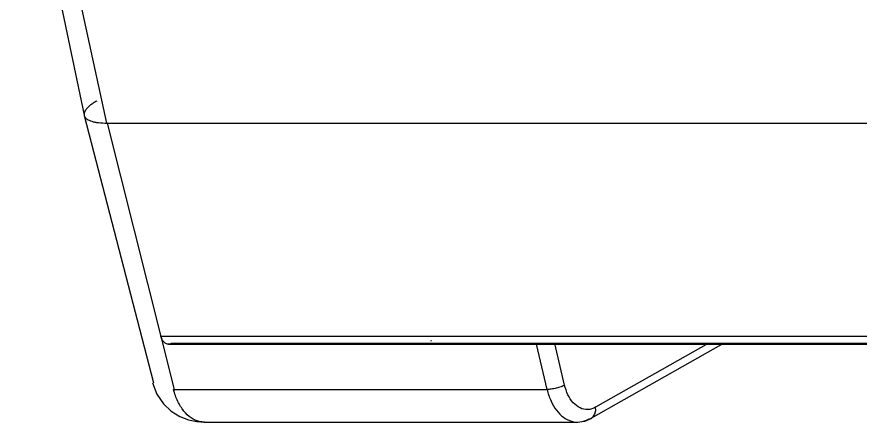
# Model space of a CAD drawing. Header units: millimetres. Extents: x 29 to 396, y -34 to 225.
# Drawn here: x 301.92 to 334.8, y 106.63 to 122.44 of the extents above; entities that cross this region are included whole.
import ezdxf

# ---------------------------------------------------------------- set-up
doc = ezdxf.new("R2010")
doc.units = ezdxf.units.MM
doc.layers.get('0').update_dxf_attribs({"lineweight": 0})

msp = doc.modelspace()

# ---------------------------------------------------------------- linework, layer by layer
at = {"color": 0, "linetype": 'Continuous', "lineweight": 25}
for p, q in [((301.918, 131.109), (304.542, 118.597)), ((305.431, 118.295), (302.701, 130.844)), ((304.546, 118.589), (307.241, 108.173)), ((305.431, 118.295), (351.471, 118.295)), ((305.439, 118.295), (308.055, 107.908)), ((307.531, 109.99), (350.054, 109.99)), ((307.83, 109.672), (350.008, 109.672)), ((350.09, 109.702), (307.94, 109.702)), ((322.591, 107.908), (322.182, 109.672)), ((323.276, 108.079), (322.899, 109.706)), ((324.309, 106.785), (329.46, 109.702)), ((328.871, 109.702), (324.478, 107.215)), ((308.029, 107.908), (322.591, 107.908)), ((309.227, 106.635), (323.769, 106.635))]:
    msp.add_line(p, q, dxfattribs=at)
for points in [[(307.209, 108.164), (307.381, 107.722), (307.633, 107.353), (307.939, 107.064), (308.272, 106.856), (308.61, 106.723), (308.936, 106.654), (309.237, 106.635)], [(323.768, 106.635), (324.064, 106.675), (324.342, 106.792)]]:
    msp.add_lwpolyline(points, dxfattribs=at)
for points, knots in [([(305.032, 119.153), (304.985, 119.126), (304.899, 119.074), (304.783, 118.992), (304.69, 118.912), (304.619, 118.835), (304.57, 118.76), (304.542, 118.687), (304.537, 118.617), (304.556, 118.552), (304.597, 118.493), (304.659, 118.442), (304.741, 118.398), (304.842, 118.361), (304.964, 118.332), (305.164, 118.301), (305.325, 118.294), (305.439, 118.295)], [0, 0, 0, 0, 0.16115, 0.302329, 0.42444, 0.528744, 0.61712, 0.692485, 0.759313, 0.823727, 0.892367, 0.970711, 1.062443, 1.169827, 1.29424, 1.43654, 1.77671, 1.77671, 1.77671, 1.77671]), ([(307.94, 109.702), (307.904, 109.682), (307.818, 109.659), (307.687, 109.709), (307.586, 109.828), (307.545, 109.932), (307.531, 109.99)], [0, 0, 0, 0, 0.1241795, 0.2487898, 0.3994093, 0.579442, 0.579442, 0.579442, 0.579442]), ([(318.08, 109.805), (318.077, 109.805), (318.07, 109.804), (318.061, 109.802), (318.055, 109.8), (318.052, 109.798)], [0, 0, 0, 0, 0.00988827, 0.01972716, 0.02861703, 0.02861703, 0.02861703, 0.02861703]), ([(309.234, 106.635), (309.164, 106.635), (308.979, 106.657), (308.689, 106.794), (308.404, 107.07), (308.173, 107.451), (308.069, 107.748), (308.029, 107.908)], [0, 0, 0, 0, 0.209523, 0.551737, 0.941491, 1.384197, 1.878862, 1.878862, 1.878862, 1.878862]), ([(309.235, 106.635), (309.166, 106.635), (308.982, 106.657), (308.692, 106.794), (308.405, 107.069), (308.173, 107.451), (308.07, 107.748), (308.029, 107.908)], [0, 0, 0, 0, 0.205221, 0.54911, 0.939944, 1.383165, 1.877959, 1.877959, 1.877959, 1.877959]), ([(323.276, 108.079), (323.256, 108.067), (323.209, 108.044), (323.101, 108.002), (322.948, 107.957), (322.791, 107.924), (322.671, 107.91), (322.616, 107.908), (322.591, 107.908)], [0, 0, 0, 0, 0.0702928, 0.1548515, 0.3492785, 0.5469561, 0.6355468, 0.7113953, 0.7113953, 0.7113953, 0.7113953]), ([(322.591, 107.908), (322.628, 107.754), (322.723, 107.469), (322.938, 107.097), (323.208, 106.816), (323.529, 106.647), (323.882, 106.618), (324.102, 106.698), (324.203, 106.756)], [0, 0, 0, 0, 0.475936, 0.896605, 1.278869, 1.62868, 1.961258, 2.310036, 2.310036, 2.310036, 2.310036]), ([(324.478, 107.215), (324.388, 107.163), (324.181, 107.096), (323.856, 107.17), (323.585, 107.39), (323.387, 107.706), (323.305, 107.951), (323.276, 108.079)], [0, 0, 0, 0, 0.311794, 0.6219, 0.959547, 1.331953, 1.727198, 1.727198, 1.727198, 1.727198]), ([(324.203, 106.756), (324.225, 106.756), (324.269, 106.763), (324.33, 106.795), (324.384, 106.843), (324.443, 106.925), (324.49, 107.051), (324.49, 107.161), (324.478, 107.215)], [0, 0, 0, 0, 0.0658977, 0.1330335, 0.2036484, 0.2781799, 0.4356788, 0.5997625, 0.5997625, 0.5997625, 0.5997625])]:
    msp.add_open_spline(points, degree=3, knots=knots, dxfattribs=at)

doc.saveas('drawing.dxf')
